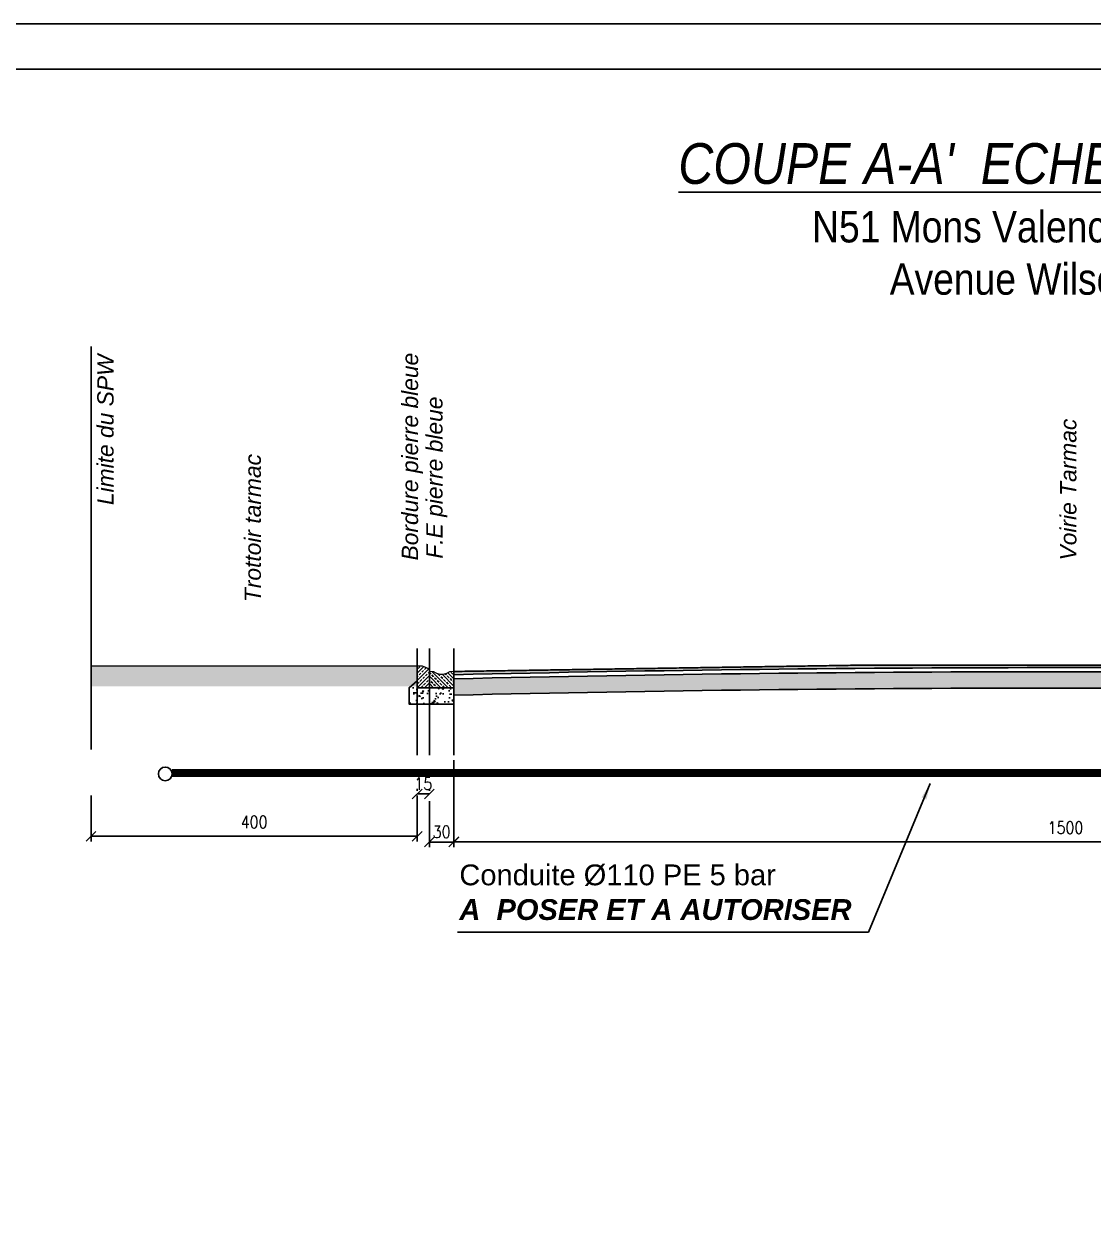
# Model space of a CAD drawing. Header units: millimetres. Extents: x 233857 to 235003, y 252930 to 253232.
# Drawn here: x 234323.7 to 234454.8, y 253080.6 to 253227 of the extents above; entities that cross this region are included whole.
import ezdxf

# ---------------------------------------------------------------- set-up
doc = ezdxf.new("R2010")
doc.units = ezdxf.units.MM
doc.layers.get('0').update_dxf_attribs({"linetype": 'CONTINUOUS'})
doc.layers.get('Defpoints').update_dxf_attribs({"linetype": 'CONTINUOUS'})
for name, color, linetype in [('1CARTOUCHE', 7, 'CONTINUOUS'), ('1DIVERS', 7, 'CONTINUOUS'), ('1GAZ_POSE', 1, 'CONTINUOUS'), ('1MP_POSE', 1, 'CONTINUOUS')]:
    doc.layers.add(name, color=color, linetype=linetype)
doc.styles.add('ROMANS', font='romans.shx')
doc.styles.get("Standard").update_dxf_attribs({"font": 'romans.shx', "width": 0.85})
doc.dimstyles.new('1-500', dxfattribs={"dimtxt": 1.5, "dimasz": 1.2, "dimexe": 0.625, "dimexo": 0.625, "dimgap": 1, "dimtad": 1, "dimdec": 0, "dimlfac": 10, "dimzin": 0, "dimdsep": 46, "dimtxsty": 'Standard', "dimblk": 'OBLIQUE', "dimcen": -0.5, "dimadec": 0, "dimazin": 0, "dimtfac": 1, "dimtdec": 0, "dimtmove": 0, "dimatfit": 3, "dimfxl": 0, "dimtolj": 1, "dimtzin": 0, "dimarcsym": 0})
doc.dimstyles.get("Standard").update_dxf_attribs({"dimtxt": 1.5, "dimasz": 1.2, "dimexe": 0.625, "dimexo": 0.625, "dimgap": 0.25, "dimtad": 1, "dimdec": 1, "dimzin": 0, "dimdsep": 46, "dimtxsty": 'Standard', "dimcen": -0.5, "dimadec": 0, "dimazin": 0, "dimtfac": 1, "dimtdec": 1, "dimtmove": 0, "dimatfit": 3, "dimfxl": 0, "dimtolj": 1, "dimtzin": 0, "dimarcsym": 0})

# ---------------------------------------------------------------- blocks, each defined once
blk = doc.blocks.new('_Oblique')
at = {"color": 0, "linetype": 'ByBlock', "lineweight": -2}
blk.add_line((-0.5, -0.5), (0.5, 0.5), dxfattribs=at)
blk = doc.blocks.new('*D200')
at = {"color": 0, "lineweight": -2, "transparency": 16777216}
for p, q in [((-1.556657408192713e-10, -10.88474138210995), (-1.556663919504064e-10, -21.51887100397383)), ((150.0000000001072, -11.50974138210927), (150.0000000001072, -21.51887100397383)), ((-1.556663536814579e-10, -20.89387100397383), (150.0000000001072, -20.89387100397383))]:
    blk.add_line(p, q, dxfattribs=at)
at = {"layer": 'Defpoints', "color": 0, "transparency": 16777216}
for p in [(-1.556657025503227e-10, -10.25974138210995), (150.0000000001072, -10.88474138210927), (150.0000000001072, -20.89387100397383)]:
    blk.add_point(p, dxfattribs=at)
at = {"color": 0, "lineweight": -2, "transparency": 16777216, "xscale": 1.2, "yscale": 1.2, "zscale": 1.2, "rotation": 180}
blk.add_blockref('_Oblique', (-1.556663536814579e-10, -20.89387100397383), dxfattribs=at)
at = {"color": 0, "lineweight": -2, "transparency": 16777216, "xscale": 1.2, "yscale": 1.2, "zscale": 1.2}
blk.add_blockref('_Oblique', (150.0000000001072, -20.89387100397383), dxfattribs=at)
at = {"color": 0, "transparency": 16777216, "insert": (74.99999999997578, -19.14387100397383), "char_height": 1.5, "attachment_point": 5}
blk.add_mtext('\\A1;1500', dxfattribs=at)
blk = doc.blocks.new('*D251')
at = {"layer": '1DIVERS', "color": 0, "lineweight": -2, "transparency": 16777216}
for p, q in [((-7.143696306157951e-15, -15.86803108362784), (-7.489699029702437e-15, -21.51887100397457)), ((39.99999999989814, -15.86803108362784), (39.99999999989814, -21.51887100397457)), ((-7.451430081145488e-15, -20.89387100397457), (39.99999999989814, -20.89387100397457))]:
    blk.add_line(p, q, dxfattribs=at)
at = {"layer": 'Defpoints', "color": 0, "transparency": 16777216}
for p in [(-7.105427357601002e-15, -15.24303108362784), (39.99999999989814, -15.24303108362784), (39.99999999989814, -20.89387100397457)]:
    blk.add_point(p, dxfattribs=at)
at = {"layer": '1DIVERS', "color": 0, "lineweight": -2, "transparency": 16777216, "xscale": 1.2, "yscale": 1.2, "zscale": 1.2, "rotation": 180}
blk.add_blockref('_Oblique', (-7.451430081145488e-15, -20.89387100397457), dxfattribs=at)
at = {"layer": '1DIVERS', "color": 0, "lineweight": -2, "transparency": 16777216, "xscale": 1.2, "yscale": 1.2, "zscale": 1.2}
blk.add_blockref('_Oblique', (39.99999999989814, -20.89387100397457), dxfattribs=at)
at = {"layer": '1DIVERS', "color": 0, "transparency": 16777216, "insert": (19.99999999994906, -19.14387100397457), "char_height": 1.5, "attachment_point": 5}
blk.add_mtext('\\A1;400', dxfattribs=at)
blk = doc.blocks.new('*D240')
at = {"layer": '1DIVERS', "color": 0, "lineweight": -2, "transparency": 16777216}
for p, q in [((234371.954998452, 253132.8983006102), (234371.954998452, 253133.1478801818)), ((234371.954998452, 253132.5228801818), (234373.454998452, 253132.5228801818)), ((234373.454998452, 253132.8983006102), (234373.454998452, 253133.1478801818))]:
    blk.add_line(p, q, dxfattribs=at)
at = {"layer": 'Defpoints', "color": 0, "transparency": 16777216}
for p in [(234373.454998452, 253132.5228801818), (234371.954998452, 253132.2733006102), (234373.454998452, 253132.2733006102)]:
    blk.add_point(p, dxfattribs=at)
at = {"layer": '1DIVERS', "color": 0, "lineweight": -2, "transparency": 16777216, "xscale": 1.2, "yscale": 1.2, "zscale": 1.2, "rotation": 180}
blk.add_blockref('_Oblique', (234371.954998452, 253132.5228801818), dxfattribs=at)
at = {"layer": '1DIVERS', "color": 0, "lineweight": -2, "transparency": 16777216, "xscale": 1.2, "yscale": 1.2, "zscale": 1.2}
blk.add_blockref('_Oblique', (234373.454998452, 253132.5228801818), dxfattribs=at)
at = {"layer": '1DIVERS', "transparency": 16777216, "insert": (234372.704998452, 253133.7728801818), "char_height": 1.5, "attachment_point": 5}
blk.add_mtext('\\A1;15', dxfattribs=at)
blk = doc.blocks.new('*D241')
at = {"layer": '1DIVERS', "color": 0, "lineweight": -2, "transparency": 16777216}
for p, q in [((234373.454998452, 253131.6483006102), (234373.454998452, 253125.9974606899)), ((234376.454998452, 253131.6483006102), (234376.454998452, 253125.9974606899)), ((234376.454998452, 253126.6224606899), (234373.454998452, 253126.6224606899))]:
    blk.add_line(p, q, dxfattribs=at)
at = {"layer": 'Defpoints', "color": 0, "transparency": 16777216}
for p in [(234373.454998452, 253132.2733006102), (234376.454998452, 253132.2733006102), (234373.454998452, 253126.6224606899)]:
    blk.add_point(p, dxfattribs=at)
at = {"layer": '1DIVERS', "color": 0, "lineweight": -2, "transparency": 16777216, "xscale": 1.2, "yscale": 1.2, "zscale": 1.2, "rotation": 180}
blk.add_blockref('_Oblique', (234373.454998452, 253126.6224606899), dxfattribs=at)
at = {"layer": '1DIVERS', "color": 0, "lineweight": -2, "transparency": 16777216, "xscale": 1.2, "yscale": 1.2, "zscale": 1.2}
blk.add_blockref('_Oblique', (234376.454998452, 253126.6224606899), dxfattribs=at)
at = {"layer": '1DIVERS', "transparency": 16777216, "insert": (234374.954998452, 253127.8724606899), "char_height": 1.5, "attachment_point": 5}
blk.add_mtext('\\A1;30', dxfattribs=at)
blk = doc.blocks.new('*U199')
h = blk.add_hatch()
h.set_pattern_fill('AR-SAND', color=256, scale=0.01, style=0)
h.set_pattern_definition([(37.50000000000001, (-165.1166229312829, -168.6836511047096), (-0.01600031295984046, 0.4894132373293424), [0, -0.38608, 0, -0.4318, 0, -0.41275]), (7.499999999999999, (-165.1166229312829, -168.6836511047096), (0.4495232831380027, 0.7168251005683542), [0, -0.20828, 0, -0.34798, 0, -0.13335]), (327.5, (-165.4290429312829, -168.6836511047096), (0.790992370241458, 0.001437184678545691), [0, -0.1269999999999999, 0, -0.4571999999999999, 0, -0.5968999999999998]), (317.5, (-165.4290429312829, -168.6836511047096), (0.7635564524722972, 0.2229293232572162), [0, -0.0635, 0, -0.29972, 0, -0.3429])])
edge = h.paths.add_edge_path()
edge.add_arc((75.00000000006698, -3213.848082792958), 3214.72308282875, 88.66315907411519, 91.33684092588521, ccw=False)
edge.add_line((150.0000000001071, 6.821210263286521e-13), (150.0000000001071, -0.3991857540953561))
edge.add_arc((75.03219180728208, -3215.168549749058), 3215.643362679669, 88.66411547598567, 91.33703201231917)
edge.add_line((-1.412558958691079e-10, -0.400687812773981), (0, 0))
h = blk.add_hatch()
h.set_pattern_fill('AR-CONC', color=256, scale=0.01, style=0)
h.set_pattern_definition([(49.99999999999999, (-85.11662293128313, -161.9883075282213), (1.82184668996004, -0.1593908553890309), [0.1905, -2.0955]), (355, (-85.11662293128313, -161.9883075282213), (-0.3524282597566699, 1.9105664288218), [0.1524, -1.6764]), (100.451, (-84.96480293128315, -162.0015900282213), (1.469425016659592, 1.751166878202919), [0.1619, -1.7809]), (46.1842, (-85.11662293128313, -161.4803075282213), (2.710790408921299, -0.4204232793272715), [0.28575, -3.14325]), (96.6356, (-84.89072393128313, -161.5153425282213), (2.374042344662371, 2.474255558900492), [0.24285, -2.67135]), (351.1840000000001, (-85.11662293128313, -161.4803075282213), (2.374046058139339, 2.474251178605977), [0.2286, -2.5146]), (21, (-84.86262293128314, -161.6073075282213), (1.516148798353833, -1.022655185167625), [0.1905, -2.0955]), (326.0000000000001, (-84.86262293128314, -161.6073075282213), (0.6180202834764708, 1.841879661223193), [0.1524, -1.6764]), (71.4514, (-84.73627793128313, -161.6925285282213), (2.134164907701245, 0.8192285771605745), [0.1618999999999999, -1.780899999999999]), (37.50000000000001, (-85.11662293128313, -161.9883075282213), (0.03088603250591817, 0.8455503887315311), [0, -1.65608, 0, -1.7018, 0, -1.68275]), (7.499999999999999, (-85.11662293128313, -161.9883075282213), (0.6681966251030574, 1.001805748181195), [0, -0.9702799999999999, 0, -1.61798, 0, -0.6413500000000001]), (327.5, (-85.68304293128313, -161.9883075282213), (1.355905951668714, -0.05728743992673458), [0, -0.6349999999999997, 0, -1.981199999999999, 0, -2.628899999999998]), (317.5, (-85.93704293128314, -161.9883075282213), (1.48129181386018, 0.2542649103333302), [0, -0.8255, 0, -1.31572, 0, -1.8669])])
h.paths.add_polyline_path([(0, -0.9014079051279111), (-2.721662895055488e-10, -2.900906108433304, -0.01166666714385775), (150.0000000001072, -2.900906108432849), (150.0000000001071, -0.8964088204510006, 0.01166332741916638)])
at = {"flags": 128}
blk.add_lwpolyline([(0, 5.684341886080801e-14, 0.2, 0.2, -0.01166666714388007), (150.0000000001071, 6.821210263286521e-13, 0, 0, 0), (150.0000000001071, -0.3991857540953561, 0, 0, 0.0116633273709463), (-1.412558958691079e-10, -0.400687812773981, 0, 0, 0), (0, 0, 0, 0, 0)], format="xyseb", dxfattribs=at)
at = {"layer": '1DIVERS', "flags": 128}
for points in [[(8.526512829121202e-14, -10.25974138211026), (0, 2.826101895454855)], [(-1.556657025503227e-10, -10.25974138210995), (-1.555520157126011e-10, 2.826101895455167)], [(-1.410569439030951e-10, -10.25974138211026), (-1.411422090313863e-10, 2.826101895454855)], [(150.0000000001072, -10.25974138210927), (150.0000000001071, 2.826101895455849)]]:
    blk.add_lwpolyline(points, dxfattribs=at)
at = {"layer": '1DIVERS'}
for points in [[(150.0000000001071, -0.3991857540953561, 0.01165998967876384), (-1.410853656125255e-10, -0.4001870873612461), (0, -0.9014079051282806, -0.01166332741916638), (150.0000000001071, -0.8964088204515974), (150.0000000001071, -0.3991857540953561)], [(150.0000000001071, -0.8964088204515974, 0.01166332741916639), (0, -0.9014079051282806), (-2.721662895055488e-10, -2.900906108433219, -0.01166666714385775), (150.0000000001072, -2.900906108432508), (150.0000000001071, -0.8964088204515974)]]:
    blk.add_lwpolyline(points, format="xyb", dxfattribs=at)
at = {"layer": '1DIVERS', "insert": (76.37017299831118, 13.61490761572711), "char_height": 2, "width": 22.04127934493987, "attachment_point": 7, "rotation": 90}
blk.add_mtext('{\\fArial|b0|i1|c0|p34;\\W1;Voirie Tarmac}', dxfattribs=at)
dim = blk.add_linear_dim(base=(150.0000000001072, -20.89387100397383), p1=(-1.556657025503227e-10, -10.25974138210995), p2=(150.0000000001072, -10.88474138210927), angle=7.016709298534877e-15, dimstyle='1-500')
dim.commit()
dim.dimension.update_dxf_attribs({"geometry": '*D200', "text_midpoint": (74.99999999997578, -19.14387100397383)})
blk = doc.blocks.new('*U250')
h = blk.add_hatch()
h.set_pattern_fill('DOTS', color=256, scale=0.15, angle=45, style=0)
h.set_pattern_definition([(45.00000000000001, (29.99999999989819, -2.500499950009999), (-0.08418990113502328, 0.2525697034050699), [0, -0.238125])])
h.paths.add_polyline_path([(0, -3.552713678800501e-15), (-7.105427357601002e-15, -2.500499950009999), (39.99999999989814, -2.500499950009999), (39.99999999989814, -3.552713678800501e-15)])
at = {"layer": '1DIVERS'}
blk.add_line((-7.105427357601002e-15, 2.82610189545289), (-7.105427357601002e-15, -10.25974138211217), dxfattribs=at)
at = {"layer": '1DIVERS', "ltscale": 0.5, "const_width": 0.15, "flags": 128}
blk.add_lwpolyline([(39.99999999989814, -3.552713678800501e-15), (0, -3.552713678800501e-15)], dxfattribs=at)
at = {"layer": '1DIVERS', "insert": (20.86147273579439, 7.828517485116524), "char_height": 2, "width": 27.04761139938932, "attachment_point": 7, "rotation": 90}
blk.add_mtext('{\\fArial|b0|i1|c0|p34;\\W1;\\C7;Trottoir tarmac}', dxfattribs=at)
at = {"layer": '1DIVERS'}
dim = blk.add_linear_dim(base=(39.99999999989814, -20.89387100397457), p1=(-7.105427357601002e-15, -15.24303108362784), p2=(39.99999999989814, -15.24303108362784), angle=7.016709298534877e-15, dimstyle='1-500', dxfattribs=at)
dim.commit()
dim.dimension.update_dxf_attribs({"geometry": '*D251', "text_midpoint": (19.99999999994906, -19.14387100397457)})

msp = doc.modelspace()

# ---------------------------------------------------------------- hatches: boundary and pattern name
at = {"layer": '1DIVERS'}
h = msp.add_hatch(dxfattribs=at)
h.set_pattern_fill('ANSI33', color=256, scale=0.1, style=0)
h.set_pattern_definition([(45, (234371.954998452, 253145.5364950612), (-0.4490128060534576, 0.4490128060534577), []), (45, (234372.404011452, 253145.5364950612), (-0.4490128060534576, 0.4490128060534577), [0.3175, -0.15875])])
h.paths.add_polyline_path([(234372.5570943789, 253148.215553502), (234371.954998452, 253148.215553502), (234371.954998452, 253145.5364950612), (234373.454998452, 253145.5364950612), (234373.454998452, 253147.8441953666)])
h = msp.add_hatch(dxfattribs=at)
h.set_pattern_fill('ANSI33', color=256, scale=0.1, angle=90, style=0)
h.set_pattern_definition([(135, (234378.454998452, 253145.5364950612), (-0.4490128060534577, -0.4490128060534576), []), (135, (234378.454998452, 253145.9855080612), (-0.4490128060534577, -0.4490128060534576), [0.3175, -0.15875])])
edge = h.paths.add_edge_path()
edge.add_line((234373.954998452, 253147.5364950612), (234373.454998452, 253147.5364950612))
edge.add_line((234373.454998452, 253147.5364950612), (234373.454998452, 253145.5364950612))
edge.add_line((234373.454998452, 253145.5364950612), (234376.454998452, 253145.5364950612))
edge.add_line((234376.454998452, 253145.5364950612), (234376.454998452, 253147.5364950612))
edge.add_line((234376.454998452, 253147.5364950612), (234375.954998452, 253147.5364950612))
edge.add_arc((234374.954998452, 253148.7900664897), 1.603571428564278, 231.4199075614187, 308.5800924385813, ccw=False)
h = msp.add_hatch(dxfattribs=at)
h.set_pattern_fill('AR-CONC', color=256, scale=0.01, angle=90, style=0)
h.set_pattern_definition([(140, (234374.454998452, 253143.5364950612), (0.159390855389031, 1.82184668996004), [0.1905, -2.0955]), (85.00000000000001, (234374.454998452, 253143.5364950612), (-1.9105664288218, -0.3524282597566698), [0.1524, -1.6764]), (190.451, (234374.468280952, 253143.6883150612), (-1.751166878202919, 1.469425016659592), [0.1619, -1.7809]), (136.1842, (234373.946998452, 253143.5364950612), (0.4204232793272716, 2.710790408921299), [0.28575, -3.14325]), (186.6356, (234373.982033452, 253143.7623940612), (-2.474255558900492, 2.374042344662371), [0.24285, -2.67135]), (81.18400000000004, (234373.946998452, 253143.5364950612), (-2.474251178605977, 2.374046058139339), [0.2286, -2.5146]), (111, (234374.073998452, 253143.7904950612), (1.022655185167625, 1.516148798353833), [0.1905, -2.0955]), (56.00000000000004, (234374.073998452, 253143.7904950612), (-1.841879661223193, 0.6180202834764709), [0.1524, -1.6764]), (161.4514, (234374.159219452, 253143.9168400612), (-0.8192285771605744, 2.134164907701245), [0.1618999999999925, -1.78089999999994]), (127.5, (234374.454998452, 253143.5364950612), (-0.8455503887315311, 0.03088603250591822), [0, -1.65608, 0, -1.7018, 0, -1.68275]), (97.49999999999987, (234374.454998452, 253143.5364950612), (-1.001805748181195, 0.6681966251030576), [0, -0.9702799999999998, 0, -1.61798, 0, -0.64135]), (57.49999999999999, (234374.454998452, 253142.9700750612), (0.05728743992673466, 1.355905951668714), [0, -0.635, 0, -1.9812, 0, -2.6289]), (47.5, (234374.454998452, 253142.7160750612), (-0.25426491033333, 1.48129181386018), [0, -0.8255, 0, -1.31572, 0, -1.8669])])
h.paths.add_polyline_path([(234376.454998452, 253145.5364950612), (234371.954998452, 253145.5364950612), (234371.954998452, 253146.393593503), (234370.954998452, 253145.5364950612), (234370.954998452, 253143.5364950612), (234376.454998452, 253143.5364950612)])

# ---------------------------------------------------------------- linework, layer by layer
at = {"layer": '1CARTOUCHE'}
for points in [[(233857.3805249478, 253226.9575260268), (235003.0665092048, 253226.9575260268), (235003.0665092048, 252929.9575260268), (233857.3805249478, 252929.9575260268)], [(234792.8128948502, 253221.4124698622), (233867.0818445545, 253221.4124698622), (233867.0818445545, 252935.1575260269), (234792.8128948502, 252934.9575260269)]]:
    msp.add_lwpolyline(points, close=True, dxfattribs=at)
at = {"layer": '1DIVERS'}
for p, q in [((234371.954998452, 253150.3625969566), (234371.954998452, 253137.2767536791)), ((234373.4549984518, 253150.3625969566), (234373.4549984518, 253137.2767536791))]:
    msp.add_line(p, q, dxfattribs=at)
at = {"layer": '1DIVERS', "flags": 128}
msp.add_lwpolyline([(234331.9549984521, 253151.0416553975), (234331.9549984521, 253187.3893629305)], dxfattribs=at)
at = {"layer": '1DIVERS', "ltscale": 0.5, "const_width": 0.15, "flags": 128}
msp.add_lwpolyline([(234372.5570943789, 253148.215553502), (234371.954998452, 253148.215553502), (234371.954998452, 253145.5364950612), (234373.454998452, 253145.5364950612), (234373.454998452, 253147.8441953666)], close=True, dxfattribs=at)
msp.add_lwpolyline([(234373.954998452, 253147.5364950612), (234373.454998452, 253147.5364950612), (234373.454998452, 253145.5364950612), (234376.454998452, 253145.5364950612), (234376.454998452, 253147.5364950612), (234375.954998452, 253147.5364950612, -0.3500000000002731)], format="xyb", close=True, dxfattribs=at)
at = {"layer": '1DIVERS', "flags": 128}
msp.add_lwpolyline([(234376.454998452, 253145.5364950612), (234371.954998452, 253145.5364950612), (234371.954998452, 253146.393593503), (234370.954998452, 253145.5364950612), (234370.954998452, 253143.5364950612), (234376.454998452, 253143.5364950612)], close=True, dxfattribs=at)
at = {"layer": '1GAZ_POSE', "const_width": 1, "flags": 128}
msp.add_lwpolyline([(234542.9765548573, 253135.0959808826), (234341.8994982313, 253135.0959808826)], dxfattribs=at)
at = {"layer": '1GAZ_POSE'}
msp.add_circle((234341.0661104207, 253134.9754623592), 0.8420569798618089, dxfattribs=at)

# ---------------------------------------------------------------- block references
at = {"layer": '1DIVERS'}
for name, p in [('*U199', (234376.4549984521, 253147.5364950612)), ('*U250', (234331.9549984521, 253148.215553502))]:
    msp.add_blockref(name, p, dxfattribs=at)

# ---------------------------------------------------------------- texts
at = {"layer": '1CARTOUCHE', "ltscale": 0.5, "insert": (234445.1306541797, 253212.3329438132), "char_height": 5, "width": 166.5427828817064, "attachment_point": 2}
msp.add_mtext("{\\fArial|b0|i1|c0|p34;\\LCOUPE A-A' ^IECHELLE: 1/100\\P\\fArial|b0|i0|c0|p34;\\H0.7692x;\\lN51 Mons Valenciennes\\PAvenue Wilson}", dxfattribs=at)
at = {"layer": '1DIVERS', "char_height": 2, "attachment_point": 7, "rotation": 90}
for s, insert, width in [('{\\fArial|b0|i1|c0|p34;\\W1;\\C7;Limite du SPW}', (234334.750917068, 253167.9430016763), 22.30804366028681), ('{\\fArial|b0|i1|c0|p34;\\W1;\\C7;Bordure pierre bleue}', (234372.6648175116, 253161.1514026769), 28.10795855925842), ('{\\fArial|b0|i1|c0|p34;\\W1;F.E pierre bleue}', (234375.6639207865, 253161.3745455575), 25.17186363716061)]:
    msp.add_mtext(s, dxfattribs=dict(at, insert=insert, width=width))
at = {"layer": '1MP_POSE', "linetype": 'Continuous', "insert": (234377.1263431744, 253123.8684882131), "char_height": 2.55, "attachment_point": 1, "style": 'ROMANS'}
msp.add_mtext('{\\fArial|b0|i0|c0|p34;Conduite %%C110 PE 5 bar}\\P{\\fArial|b1|i1|c0|p34;A  POSER ET A AUTORISER}', dxfattribs=at)

# ---------------------------------------------------------------- dimensions: what is measured, and where the dimension line sits
at = {"layer": '1DIVERS'}
dim = msp.add_linear_dim(base=(234373.454998452, 253132.5228801818), p1=(234371.954998452, 253132.2733006102), p2=(234373.454998452, 253132.2733006102), dimstyle='1-500', override={"dimgap": 0.5, "dimclrt": 256}, dxfattribs=at)
dim.commit()
dim.dimension.update_dxf_attribs({"geometry": '*D240', "text_midpoint": (234372.704998452, 253132.5228801818), "dimtype": 160})
dim = msp.add_linear_dim(base=(234373.454998452, 253126.6224606899), p1=(234376.454998452, 253132.2733006102), p2=(234373.454998452, 253132.2733006102), angle=180, dimstyle='1-500', override={"dimgap": 0.5, "dimclrt": 256}, dxfattribs=at)
dim.commit()
dim.dimension.update_dxf_attribs({"geometry": '*D241', "text_midpoint": (234374.954998452, 253126.6224606899), "dimtype": 160})

# ---------------------------------------------------------------- leaders
at = {"layer": '1GAZ_POSE', "linetype": 'Continuous', "annotation_type": 0, "has_hookline": 1, "hookline_direction": 1, "text_width": 48.16473396998635}
msp.add_leader([(234434.8763180748, 253133.8167436106), (234427.3176378385, 253115.575069386), (234425.3176378385, 253115.575069386)], dimstyle='Standard', override={"dimasz": 2}, dxfattribs=at)

doc.saveas('drawing.dxf')
